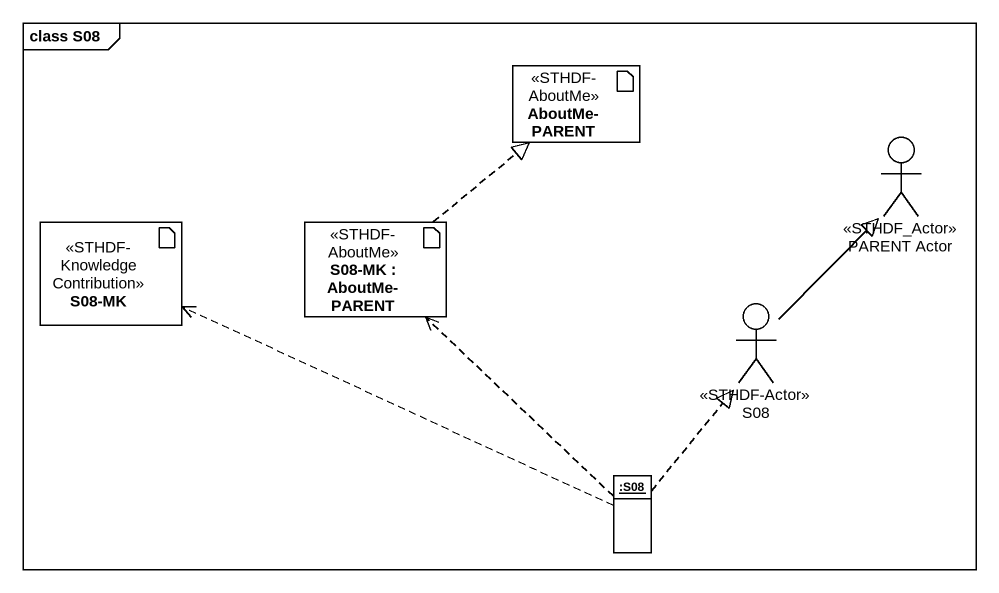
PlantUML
@startuml
mainframe class S08
allowmixing
hide circle
hide empty members
artifact "AboutMe-PARENT" as AboutMe_PARENT <<STHDF-AboutMe>>
actor "PARENT Actor" as PARENT_Actor <<STHDF_Actor>>
artifact "S08-MK" as S08_MK <<STHDF-KnowledgeContribution>>
artifact "S08-MK : AboutMe-PARENT" as S08_MK_2 <<STHDF-AboutMe>>
actor S08 <<STHDF-Actor>>
object ":S08" as S08_2
S08_MK_2 .up.|> AboutMe_PARENT
S08 -up-|> PARENT_Actor
S08_2 .left.> S08_MK
S08_2 .up.> S08_MK_2
S08_2 .up.|> S08
@enduml
